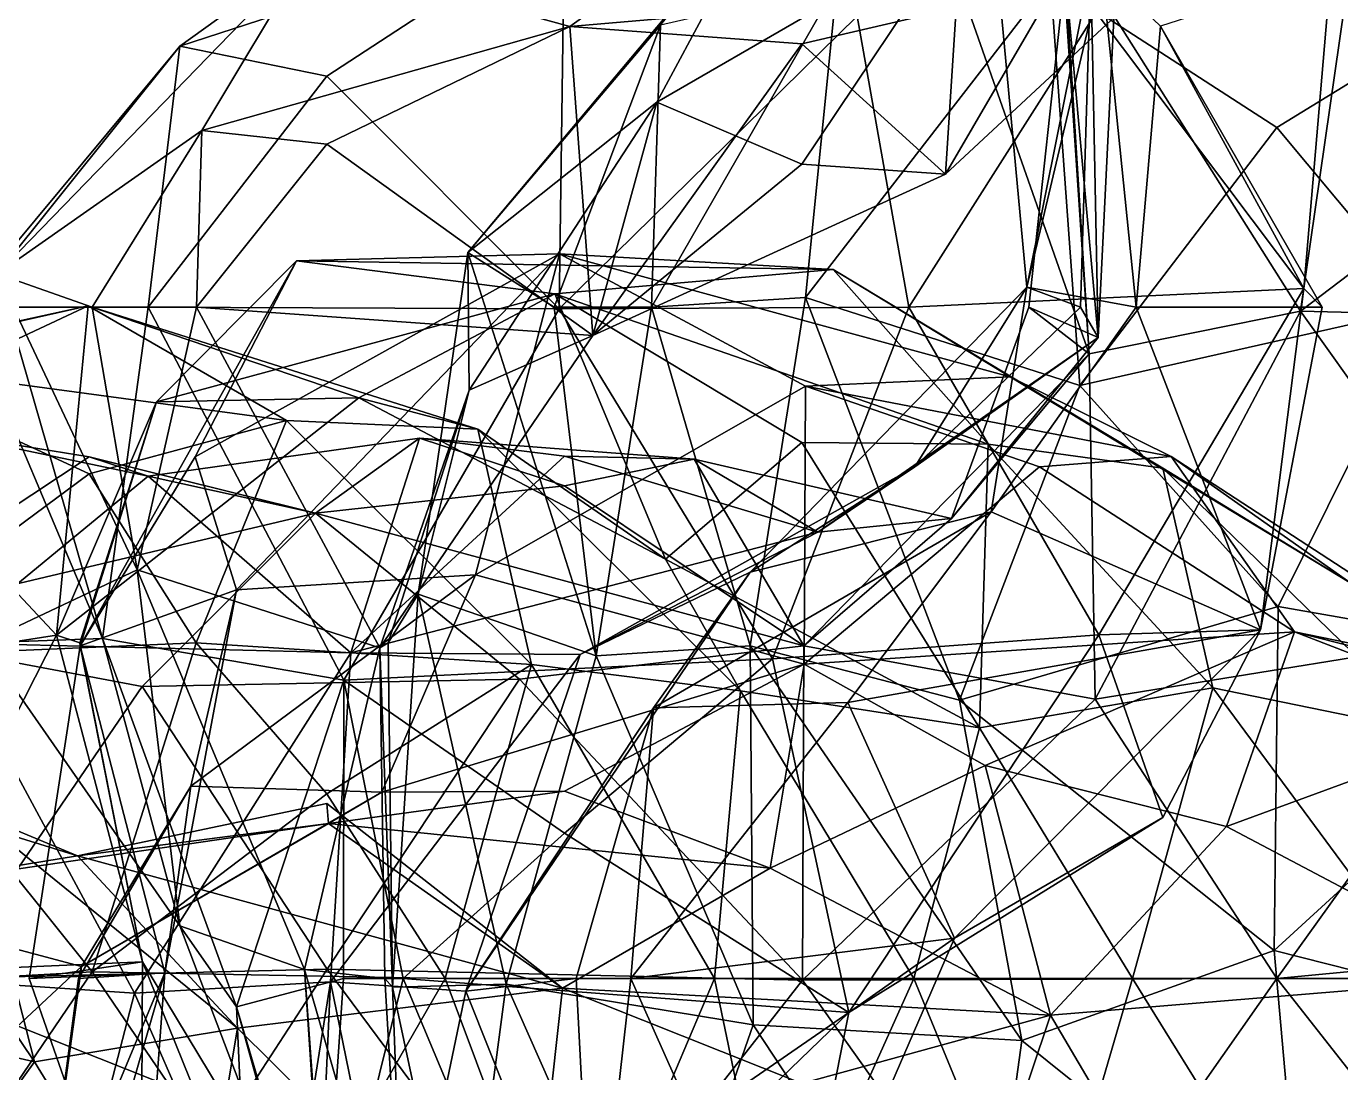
# Model space of a CAD drawing. Extents: x 290034 to 295698, y 4553723 to 4561693.
# Drawn here: x 293860.6 to 293930.4, y 4559080.1 to 4559135.6 of the extents above; entities that cross this region are included whole.
import ezdxf

# ---------------------------------------------------------------- set-up
doc = ezdxf.new("R2010")
doc.units = 0
doc.layers.add('Au_ppm_Pref_-_0_2', color=7, linetype='CONTINUOUS')

msp = doc.modelspace()

# ---------------------------------------------------------------- linework, layer by layer
at = {"layer": 'Au_ppm_Pref_-_0_2'}
for points in [[(293901.785, 4559144.473, 1769.84), (293875.557, 4559139.459, 1769.761), (293889.469, 4559135.627, 1764.582)], [(293901.785, 4559144.473, 1769.84), (293889.469, 4559135.627, 1764.582), (293915.256, 4559137.857, 1763.68)], [(293894.096, 4559131.608, 1752.101), (293884.057, 4559123.634, 1746.548), (293900.068, 4559142.74, 1746.282)], [(293894.286, 4559135.688, 1741.352), (293900.068, 4559142.74, 1746.282), (293884.057, 4559123.634, 1746.548)], [(293910.254, 4559140.964, 1752.791), (293894.096, 4559131.608, 1752.101), (293900.068, 4559142.74, 1746.282)], [(293915.743, 4559138.482, 1823.25), (293908.611, 4559142.234, 1829.312), (293917.027, 4559118.252, 1828.625)], [(293915.528, 4559140.661, 1834.009), (293917.027, 4559118.252, 1828.625), (293908.611, 4559142.234, 1829.312)], [(293868.79, 4559134.576, 1774.898), (293889.198, 4559141.236, 1776.666), (293876.585, 4559132.985, 1779.941)], [(293889.198, 4559141.236, 1776.666), (293868.79, 4559134.576, 1774.898), (293875.557, 4559139.459, 1769.761)], [(293888.908, 4559120.641, 1781.873), (293876.585, 4559132.985, 1779.941), (293889.198, 4559141.236, 1776.666)], [(293888.908, 4559120.641, 1781.873), (293889.198, 4559141.236, 1776.666), (293904.724, 4559136.178, 1780.893)], [(293894.096, 4559131.608, 1752.101), (293910.254, 4559140.964, 1752.791), (293901.783, 4559128.315, 1754.627)], [(293910.254, 4559140.964, 1752.791), (293909.397, 4559127.787, 1758.04), (293901.783, 4559128.315, 1754.627)], [(293910.254, 4559140.964, 1752.791), (293923.978, 4559141.352, 1758.494), (293909.397, 4559127.787, 1758.04)], [(293909.397, 4559127.787, 1758.04), (293923.978, 4559141.352, 1758.494), (293915.256, 4559137.857, 1763.68)], [(293915.528, 4559140.661, 1834.009), (293930.837, 4559138.554, 1836.593), (293928.233, 4559120.515, 1834.396)], [(293915.528, 4559140.661, 1834.009), (293928.233, 4559120.515, 1834.396), (293917.027, 4559118.252, 1828.625)], [(293868.79, 4559134.576, 1774.898), (293859.106, 4559122.501, 1769.498), (293875.557, 4559139.459, 1769.761)], [(293875.557, 4559139.459, 1769.761), (293859.106, 4559122.501, 1769.498), (293869.957, 4559130.109, 1763.979)], [(293889.469, 4559135.627, 1764.582), (293875.557, 4559139.459, 1769.761), (293869.957, 4559130.109, 1763.979)], [(293917.105, 4559138.723, 1811.294), (293913.71, 4559121.798, 1805.57), (293912.155, 4559138.554, 1805.555)], [(293912.155, 4559138.554, 1805.555), (293913.71, 4559121.798, 1805.57), (293917.687, 4559138.63, 1799.78)], [(293917.105, 4559138.723, 1811.294), (293916.572, 4559120.736, 1811.494), (293913.71, 4559121.798, 1805.57)], [(293917.687, 4559138.63, 1799.78), (293913.71, 4559121.798, 1805.57), (293919.518, 4559120.736, 1798.503)], [(293917.105, 4559138.723, 1811.294), (293917.506, 4559119.122, 1817.201), (293916.572, 4559120.736, 1811.494)], [(293917.105, 4559138.723, 1811.294), (293918.457, 4559138.554, 1817.433), (293917.506, 4559119.122, 1817.201)], [(293917.687, 4559138.63, 1799.78), (293919.518, 4559120.736, 1798.503), (293920.811, 4559135.649, 1792.945)], [(293903.639, 4559137.861, 1734.633), (293901.975, 4559121.245, 1728.374), (293914.968, 4559138.056, 1728.565)], [(293916.523, 4559116.578, 1724.799), (293914.968, 4559138.056, 1728.565), (293901.975, 4559121.245, 1728.374)], [(293915.743, 4559138.482, 1823.25), (293917.027, 4559118.252, 1828.625), (293913.827, 4559120.736, 1823.373)], [(293915.743, 4559138.482, 1823.25), (293913.827, 4559120.736, 1823.373), (293917.506, 4559119.122, 1817.201)], [(293914.968, 4559138.056, 1728.565), (293916.523, 4559116.578, 1724.799), (293926.982, 4559130.269, 1725.166)], [(293938.131, 4559137.131, 1728.941), (293914.968, 4559138.056, 1728.565), (293926.982, 4559130.269, 1725.166)], [(293915.743, 4559138.482, 1823.25), (293917.506, 4559119.122, 1817.201), (293918.457, 4559138.554, 1817.433)], [(293928.418, 4559121.719, 1787.938), (293917.395, 4559136.371, 1785.589), (293929.838, 4559138.554, 1787.737)], [(293928.418, 4559121.719, 1787.938), (293929.838, 4559138.554, 1787.737), (293920.811, 4559135.649, 1792.945)], [(293928.233, 4559120.515, 1834.396), (293930.837, 4559138.554, 1836.593), (293939.581, 4559129.141, 1838.389)], [(293915.256, 4559137.857, 1763.68), (293889.469, 4559135.627, 1764.582), (293901.783, 4559134.702, 1759.324)], [(293894.286, 4559135.688, 1741.352), (293893.799, 4559120.736, 1735.111), (293903.639, 4559137.861, 1734.633)], [(293903.639, 4559137.861, 1734.633), (293893.799, 4559120.736, 1735.111), (293901.975, 4559121.245, 1728.374)], [(293915.256, 4559137.857, 1763.68), (293901.783, 4559134.702, 1759.324), (293909.397, 4559127.787, 1758.04)], [(293934.933, 4559120.736, 1724.595), (293938.131, 4559137.131, 1728.941), (293926.982, 4559130.269, 1725.166)], [(293904.724, 4559136.178, 1780.893), (293907.457, 4559120.736, 1785.062), (293888.908, 4559120.641, 1781.873)], [(293904.724, 4559136.178, 1780.893), (293917.395, 4559136.371, 1785.589), (293907.457, 4559120.736, 1785.062)], [(293928.418, 4559121.719, 1787.938), (293907.457, 4559120.736, 1785.062), (293917.395, 4559136.371, 1785.589)], [(293889.469, 4559135.627, 1764.582), (293869.957, 4559130.109, 1763.979), (293876.585, 4559129.38, 1761.098)], [(293889.469, 4559135.627, 1764.582), (293876.585, 4559129.38, 1761.098), (293890.687, 4559119.229, 1757.767)], [(293894.286, 4559135.688, 1741.352), (293884.057, 4559123.634, 1746.548), (293888.641, 4559120.736, 1740.222)], [(293888.641, 4559120.736, 1740.222), (293893.799, 4559120.736, 1735.111), (293894.286, 4559135.688, 1741.352)], [(293901.783, 4559134.702, 1759.324), (293889.469, 4559135.627, 1764.582), (293890.687, 4559119.229, 1757.767)], [(293919.518, 4559120.736, 1798.503), (293929.381, 4559120.736, 1793.676), (293920.811, 4559135.649, 1792.945)], [(293928.418, 4559121.719, 1787.938), (293920.811, 4559135.649, 1792.945), (293929.381, 4559120.736, 1793.676)], [(293867.116, 4559120.736, 1780.322), (293857.263, 4559120.736, 1775.858), (293868.79, 4559134.576, 1774.898)], [(293868.79, 4559134.576, 1774.898), (293857.263, 4559120.736, 1775.858), (293859.106, 4559122.501, 1769.498)], [(293876.585, 4559132.985, 1779.941), (293867.116, 4559120.736, 1780.322), (293868.79, 4559134.576, 1774.898)], [(293909.397, 4559127.787, 1758.04), (293901.783, 4559134.702, 1759.324), (293890.687, 4559119.229, 1757.767)], [(293876.585, 4559132.985, 1779.941), (293888.908, 4559120.641, 1781.873), (293867.116, 4559120.736, 1780.322)], [(293894.096, 4559131.608, 1752.101), (293884.14, 4559116.321, 1752.101), (293884.057, 4559123.634, 1746.548)], [(293894.096, 4559131.608, 1752.101), (293890.687, 4559119.229, 1757.767), (293884.14, 4559116.321, 1752.101)], [(293894.096, 4559131.608, 1752.101), (293901.783, 4559128.315, 1754.627), (293890.687, 4559119.229, 1757.767)], [(293934.933, 4559120.736, 1724.595), (293926.982, 4559130.269, 1725.166), (293916.523, 4559116.578, 1724.799)], [(293864.133, 4559120.736, 1763.979), (293869.957, 4559130.109, 1763.979), (293859.106, 4559122.501, 1769.498)], [(293869.957, 4559130.109, 1763.979), (293864.133, 4559120.736, 1763.979), (293869.67, 4559120.736, 1760.72)], [(293869.957, 4559130.109, 1763.979), (293869.67, 4559120.736, 1760.72), (293876.585, 4559129.38, 1761.098)], [(293890.687, 4559119.229, 1757.767), (293876.585, 4559129.38, 1761.098), (293869.67, 4559120.736, 1760.72)], [(293939.581, 4559129.141, 1838.389), (293951.893, 4559119.939, 1835.927), (293928.233, 4559120.515, 1834.396)], [(293890.687, 4559119.229, 1757.767), (293901.783, 4559128.315, 1754.627), (293909.397, 4559127.787, 1758.04)], [(293888.932, 4559123.568, 1876.44), (293874.983, 4559123.182, 1883.08), (293869.607, 4559112.787, 1876.827)], [(293869.607, 4559112.787, 1876.827), (293871.787, 4559105.74, 1875.131), (293888.932, 4559123.568, 1876.44)], [(293871.787, 4559105.74, 1875.131), (293884.471, 4559106.53, 1869.818), (293888.932, 4559123.568, 1876.44)], [(293874.983, 4559123.182, 1883.08), (293888.932, 4559123.568, 1876.44), (293903.446, 4559122.73, 1882.649)], [(293884.057, 4559123.634, 1746.548), (293884.14, 4559116.321, 1752.101), (293881.424, 4559105.501, 1746.872)], [(293881.424, 4559105.501, 1746.872), (293890.874, 4559102.227, 1740.306), (293884.057, 4559123.634, 1746.548)], [(293890.874, 4559102.227, 1740.306), (293888.641, 4559120.736, 1740.222), (293884.057, 4559123.634, 1746.548)], [(293884.471, 4559106.53, 1869.818), (293901.978, 4559116.543, 1871.194), (293888.932, 4559123.568, 1876.44)], [(293912.84, 4559117.04, 1876.849), (293903.446, 4559122.73, 1882.649), (293888.932, 4559123.568, 1876.44)], [(293912.84, 4559117.04, 1876.849), (293888.932, 4559123.568, 1876.44), (293901.978, 4559116.543, 1871.194)], [(293867.546, 4559115.701, 1888.705), (293863.501, 4559102.76, 1883.074), (293874.983, 4559123.182, 1883.08)], [(293863.501, 4559102.76, 1883.074), (293869.607, 4559112.787, 1876.827), (293874.983, 4559123.182, 1883.08)], [(293867.546, 4559115.701, 1888.705), (293874.983, 4559123.182, 1883.08), (293888.677, 4559121.441, 1888.957)], [(293874.983, 4559123.182, 1883.08), (293903.446, 4559122.73, 1882.649), (293888.677, 4559121.441, 1888.957)], [(293888.677, 4559121.441, 1888.957), (293903.446, 4559122.73, 1882.649), (293911.658, 4559113.463, 1887.565)], [(293912.84, 4559117.04, 1876.849), (293920.937, 4559112.188, 1882.766), (293903.446, 4559122.73, 1882.649)], [(293920.937, 4559112.188, 1882.766), (293911.658, 4559113.463, 1887.565), (293903.446, 4559122.73, 1882.649)], [(293859.106, 4559122.501, 1769.498), (293857.263, 4559120.736, 1775.858), (293864.69, 4559103.156, 1775.605)], [(293864.69, 4559103.156, 1775.605), (293858.324, 4559102.918, 1769.919), (293859.106, 4559122.501, 1769.498)], [(293866.524, 4559106.801, 1764.873), (293859.106, 4559122.501, 1769.498), (293858.324, 4559102.918, 1769.919)], [(293866.524, 4559106.801, 1764.873), (293864.133, 4559120.736, 1763.979), (293859.106, 4559122.501, 1769.498)], [(293878.283, 4559115.926, 1894.69), (293867.546, 4559115.701, 1888.705), (293888.677, 4559121.441, 1888.957)], [(293894.547, 4559107.351, 1895.462), (293878.283, 4559115.926, 1894.69), (293888.677, 4559121.441, 1888.957)], [(293894.547, 4559107.351, 1895.462), (293888.677, 4559121.441, 1888.957), (293901.783, 4559113.555, 1892.251)], [(293901.783, 4559113.555, 1892.251), (293888.677, 4559121.441, 1888.957), (293911.658, 4559113.463, 1887.565)], [(293893.799, 4559120.736, 1735.111), (293899.037, 4559102.765, 1733.685), (293901.975, 4559121.245, 1728.374)], [(293910.139, 4559099.87, 1727.33), (293901.975, 4559121.245, 1728.374), (293899.037, 4559102.765, 1733.685)], [(293899.042, 4559106.663, 1805.519), (293913.71, 4559121.798, 1805.57), (293907.779, 4559112.256, 1811.494)], [(293899.042, 4559106.663, 1805.519), (293911.828, 4559109.873, 1798.502), (293913.71, 4559121.798, 1805.57)], [(293916.523, 4559116.578, 1724.799), (293901.975, 4559121.245, 1728.374), (293910.139, 4559099.87, 1727.33)], [(293917.544, 4559103.342, 1787.024), (293907.457, 4559120.736, 1785.062), (293928.418, 4559121.719, 1787.938)], [(293907.779, 4559112.256, 1811.494), (293913.71, 4559121.798, 1805.57), (293916.572, 4559120.736, 1811.494)], [(293913.71, 4559121.798, 1805.57), (293911.828, 4559109.873, 1798.502), (293919.518, 4559120.736, 1798.503)], [(293928.418, 4559121.719, 1787.938), (293926.104, 4559103.606, 1793.467), (293917.544, 4559103.342, 1787.024)], [(293928.418, 4559121.719, 1787.938), (293929.381, 4559120.736, 1793.676), (293926.104, 4559103.606, 1793.467)], [(293850.974, 4559117.89, 1906.292), (293840.089, 4559115.588, 1901.686), (293863.924, 4559120.801, 1900.598)], [(293840.089, 4559115.588, 1901.686), (293851.386, 4559114.932, 1896.579), (293863.924, 4559120.801, 1900.598)], [(293874.449, 4559114.721, 1905.525), (293850.974, 4559117.89, 1906.292), (293863.924, 4559120.801, 1900.598)], [(293862.248, 4559103.327, 1893.89), (293863.924, 4559120.801, 1900.598), (293851.386, 4559114.932, 1896.579)], [(293867.116, 4559120.736, 1780.322), (293864.69, 4559103.156, 1775.605), (293857.263, 4559120.736, 1775.858)], [(293862.248, 4559103.327, 1893.89), (293878.283, 4559115.926, 1894.69), (293863.924, 4559120.801, 1900.598)], [(293874.449, 4559114.721, 1905.525), (293863.924, 4559120.801, 1900.598), (293884.602, 4559114.256, 1900.584)], [(293878.283, 4559115.926, 1894.69), (293884.602, 4559114.256, 1900.584), (293863.924, 4559120.801, 1900.598)], [(293864.133, 4559120.736, 1763.979), (293866.524, 4559106.801, 1764.873), (293869.67, 4559120.736, 1760.72)], [(293867.116, 4559120.736, 1780.322), (293877.485, 4559100.943, 1781.153), (293864.69, 4559103.156, 1775.605)], [(293879.405, 4559102.648, 1757.873), (293869.67, 4559120.736, 1760.72), (293866.524, 4559106.801, 1764.873)], [(293867.116, 4559120.736, 1780.322), (293888.908, 4559120.641, 1781.873), (293877.485, 4559100.943, 1781.153)], [(293890.687, 4559119.229, 1757.767), (293869.67, 4559120.736, 1760.72), (293879.405, 4559102.648, 1757.873)], [(293900.222, 4559102.063, 1782.774), (293877.485, 4559100.943, 1781.153), (293888.908, 4559120.641, 1781.873)], [(293890.874, 4559102.227, 1740.306), (293893.799, 4559120.736, 1735.111), (293888.641, 4559120.736, 1740.222)], [(293907.457, 4559120.736, 1785.062), (293900.222, 4559102.063, 1782.774), (293888.908, 4559120.641, 1781.873)], [(293890.874, 4559102.227, 1740.306), (293899.037, 4559102.765, 1733.685), (293893.799, 4559120.736, 1735.111)], [(293907.457, 4559120.736, 1785.062), (293917.544, 4559103.342, 1787.024), (293900.222, 4559102.063, 1782.774)], [(293917.506, 4559119.122, 1817.201), (293907.779, 4559112.256, 1811.494), (293916.572, 4559120.736, 1811.494)], [(293917.027, 4559118.252, 1828.625), (293909.718, 4559109.515, 1823.373), (293913.827, 4559120.736, 1823.373)], [(293917.506, 4559119.122, 1817.201), (293913.827, 4559120.736, 1823.373), (293909.718, 4559109.515, 1823.373)], [(293911.828, 4559109.873, 1798.502), (293926.104, 4559103.606, 1793.467), (293919.518, 4559120.736, 1798.503)], [(293934.933, 4559120.736, 1724.595), (293916.523, 4559116.578, 1724.799), (293927.048, 4559104.851, 1724.865)], [(293928.233, 4559120.515, 1834.396), (293917.35, 4559099.933, 1832.857), (293917.027, 4559118.252, 1828.625)], [(293928.233, 4559120.515, 1834.396), (293940.27, 4559103.649, 1834.787), (293917.35, 4559099.933, 1832.857)], [(293919.518, 4559120.736, 1798.503), (293926.104, 4559103.606, 1793.467), (293929.381, 4559120.736, 1793.676)], [(293927.048, 4559104.851, 1724.865), (293943.594, 4559101.944, 1726.966), (293934.933, 4559120.736, 1724.595)], [(293928.233, 4559120.515, 1834.396), (293951.893, 4559119.939, 1835.927), (293940.27, 4559103.649, 1834.787)], [(293890.687, 4559119.229, 1757.767), (293879.405, 4559102.648, 1757.873), (293884.14, 4559116.321, 1752.101)], [(293917.506, 4559119.122, 1817.201), (293909.718, 4559109.515, 1823.373), (293902.637, 4559108.788, 1817.211)], [(293917.506, 4559119.122, 1817.201), (293902.637, 4559108.788, 1817.211), (293907.779, 4559112.256, 1811.494)], [(293850.974, 4559117.89, 1906.292), (293863.986, 4559111.895, 1909.516), (293850.787, 4559102.101, 1910.957)], [(293850.974, 4559117.89, 1906.292), (293874.449, 4559114.721, 1905.525), (293863.986, 4559111.895, 1909.516)], [(293917.027, 4559118.252, 1828.625), (293917.35, 4559099.933, 1832.857), (293901.881, 4559102.764, 1829.253)], [(293917.027, 4559118.252, 1828.625), (293901.881, 4559102.764, 1829.253), (293909.718, 4559109.515, 1823.373)], [(293912.84, 4559117.04, 1876.849), (293901.978, 4559116.543, 1871.194), (293921.374, 4559112.806, 1870.887)], [(293912.84, 4559117.04, 1876.849), (293930.905, 4559106.087, 1877.358), (293920.937, 4559112.188, 1882.766)], [(293912.84, 4559117.04, 1876.849), (293921.374, 4559112.806, 1870.887), (293930.905, 4559106.087, 1877.358)], [(293879.833, 4559102.918, 1752.101), (293884.14, 4559116.321, 1752.101), (293879.405, 4559102.648, 1757.873)], [(293884.14, 4559116.321, 1752.101), (293879.833, 4559102.918, 1752.101), (293881.424, 4559105.501, 1746.872)], [(293901.978, 4559116.543, 1871.194), (293884.471, 4559106.53, 1869.818), (293901.906, 4559101.792, 1865.077)], [(293901.906, 4559101.792, 1865.077), (293914.383, 4559112.25, 1867.777), (293901.978, 4559116.543, 1871.194)], [(293921.374, 4559112.806, 1870.887), (293901.978, 4559116.543, 1871.194), (293914.383, 4559112.25, 1867.777)], [(293927.048, 4559104.851, 1724.865), (293916.523, 4559116.578, 1724.799), (293910.139, 4559099.87, 1727.33)], [(293878.283, 4559115.926, 1894.69), (293862.248, 4559103.327, 1893.89), (293867.546, 4559115.701, 1888.705)], [(293867.546, 4559115.701, 1888.705), (293862.248, 4559103.327, 1893.89), (293863.483, 4559102.918, 1888.705)], [(293867.546, 4559115.701, 1888.705), (293863.483, 4559102.918, 1888.705), (293863.501, 4559102.76, 1883.074)], [(293894.547, 4559107.351, 1895.462), (293884.602, 4559114.256, 1900.584), (293878.283, 4559115.926, 1894.69)], [(293840.886, 4559099.996, 1896.608), (293862.248, 4559103.327, 1893.89), (293851.386, 4559114.932, 1896.579)], [(293874.449, 4559114.721, 1905.525), (293869.663, 4559102.918, 1909.2), (293863.986, 4559111.895, 1909.516)], [(293874.449, 4559114.721, 1905.525), (293887.44, 4559101.774, 1906.079), (293869.663, 4559102.918, 1909.2)], [(293887.44, 4559101.774, 1906.079), (293874.449, 4559114.721, 1905.525), (293884.602, 4559114.256, 1900.584)], [(293887.44, 4559101.774, 1906.079), (293884.602, 4559114.256, 1900.584), (293898.522, 4559100.377, 1899.462)], [(293898.522, 4559100.377, 1899.462), (293884.602, 4559114.256, 1900.584), (293894.547, 4559107.351, 1895.462)], [(293863.986, 4559112.785, 1826.662), (293850.272, 4559103.72, 1829.393), (293856.105, 4559114.064, 1823.373)], [(293867.109, 4559111.755, 1821.9), (293863.986, 4559112.785, 1826.662), (293856.105, 4559114.064, 1823.373)], [(293856.105, 4559114.064, 1823.373), (293856.354, 4559102.918, 1819.775), (293867.109, 4559111.755, 1821.9)], [(293881.509, 4559113.773, 1823.373), (293875.99, 4559109.799, 1829.19), (293867.109, 4559111.755, 1821.9)], [(293877.854, 4559102.396, 1817.7), (293881.509, 4559113.773, 1823.373), (293867.109, 4559111.755, 1821.9)], [(293881.509, 4559113.773, 1823.373), (293889.184, 4559111.245, 1826.148), (293875.99, 4559109.799, 1829.19)], [(293881.509, 4559113.773, 1823.373), (293877.854, 4559102.396, 1817.7), (293889.184, 4559112.829, 1820.069)], [(293881.509, 4559113.773, 1823.373), (293896.078, 4559112.668, 1823.373), (293889.184, 4559111.245, 1826.148)], [(293896.078, 4559112.668, 1823.373), (293881.509, 4559113.773, 1823.373), (293889.184, 4559112.829, 1820.069)], [(293901.783, 4559113.555, 1892.251), (293911.205, 4559098.415, 1893.555), (293894.547, 4559107.351, 1895.462)], [(293901.783, 4559113.555, 1892.251), (293911.658, 4559113.463, 1887.565), (293911.205, 4559098.415, 1893.555)], [(293875.99, 4559109.799, 1829.19), (293850.272, 4559103.72, 1829.393), (293863.986, 4559112.785, 1826.662)], [(293869.607, 4559112.787, 1876.827), (293863.501, 4559102.76, 1883.074), (293871.787, 4559105.74, 1875.131)], [(293867.109, 4559111.755, 1821.9), (293875.99, 4559109.799, 1829.19), (293863.986, 4559112.785, 1826.662)], [(293902.637, 4559108.788, 1817.211), (293889.184, 4559112.829, 1820.069), (293877.854, 4559102.396, 1817.7)], [(293896.078, 4559112.668, 1823.373), (293889.184, 4559112.829, 1820.069), (293902.637, 4559108.788, 1817.211)], [(293923.589, 4559100.528, 1887.968), (293911.205, 4559098.415, 1893.555), (293911.658, 4559113.463, 1887.565)], [(293920.937, 4559112.188, 1882.766), (293923.589, 4559100.528, 1887.968), (293911.658, 4559113.463, 1887.565)], [(293921.374, 4559112.806, 1870.887), (293914.383, 4559112.25, 1867.777), (293927.909, 4559103.507, 1864.934)], [(293930.905, 4559106.087, 1877.358), (293921.374, 4559112.806, 1870.887), (293939.217, 4559101.188, 1871.13)], [(293939.217, 4559101.188, 1871.13), (293921.374, 4559112.806, 1870.887), (293927.909, 4559103.507, 1864.934)], [(293896.078, 4559112.668, 1823.373), (293901.881, 4559102.764, 1829.253), (293889.184, 4559111.245, 1826.148)], [(293890.026, 4559102.299, 1811.351), (293899.042, 4559106.663, 1805.519), (293907.779, 4559112.256, 1811.494)], [(293907.779, 4559112.256, 1811.494), (293902.637, 4559108.788, 1817.211), (293890.026, 4559102.299, 1811.351)], [(293901.881, 4559102.764, 1829.253), (293896.078, 4559112.668, 1823.373), (293909.718, 4559109.515, 1823.373)], [(293896.078, 4559112.668, 1823.373), (293902.637, 4559108.788, 1817.211), (293909.718, 4559109.515, 1823.373)], [(293901.906, 4559101.792, 1865.077), (293927.909, 4559103.507, 1864.934), (293914.383, 4559112.25, 1867.777)], [(293920.937, 4559112.188, 1882.766), (293930.905, 4559106.087, 1877.358), (293935.417, 4559098.114, 1881.845)], [(293920.937, 4559112.188, 1882.766), (293935.417, 4559098.114, 1881.845), (293923.589, 4559100.528, 1887.968)], [(293869.663, 4559102.918, 1909.2), (293850.787, 4559102.101, 1910.957), (293863.986, 4559111.895, 1909.516)], [(293867.109, 4559111.755, 1821.9), (293856.354, 4559102.918, 1819.775), (293877.854, 4559102.396, 1817.7)], [(293875.99, 4559109.799, 1829.19), (293889.184, 4559111.245, 1826.148), (293901.881, 4559102.764, 1829.253)], [(293875.99, 4559109.799, 1829.19), (293866.793, 4559100.61, 1833.159), (293850.272, 4559103.72, 1829.393)], [(293886.8, 4559100.983, 1833.482), (293866.793, 4559100.61, 1833.159), (293875.99, 4559109.799, 1829.19)], [(293886.8, 4559100.983, 1833.482), (293875.99, 4559109.799, 1829.19), (293901.881, 4559102.764, 1829.253)], [(293904.221, 4559099.756, 1795.879), (293911.828, 4559109.873, 1798.502), (293893.906, 4559099.473, 1800.95)], [(293911.828, 4559109.873, 1798.502), (293899.042, 4559106.663, 1805.519), (293893.906, 4559099.473, 1800.95)], [(293904.221, 4559099.756, 1795.879), (293926.104, 4559103.606, 1793.467), (293911.828, 4559109.873, 1798.502)], [(293902.637, 4559108.788, 1817.211), (293877.854, 4559102.396, 1817.7), (293890.026, 4559102.299, 1811.351)], [(293894.547, 4559107.351, 1895.462), (293911.205, 4559098.415, 1893.555), (293898.522, 4559100.377, 1899.462)], [(293866.524, 4559106.801, 1764.873), (293858.324, 4559102.918, 1769.919), (293868.79, 4559087.905, 1769.919)], [(293868.79, 4559087.905, 1769.919), (293875.406, 4559085.584, 1763.308), (293866.524, 4559106.801, 1764.873)], [(293866.524, 4559106.801, 1764.873), (293875.406, 4559085.584, 1763.308), (293879.405, 4559102.648, 1757.873)], [(293869.364, 4559095.313, 1870.887), (293884.471, 4559106.53, 1869.818), (293871.787, 4559105.74, 1875.131)], [(293869.364, 4559095.313, 1870.887), (293879.499, 4559095.003, 1866.213), (293884.471, 4559106.53, 1869.818)], [(293901.906, 4559101.792, 1865.077), (293884.471, 4559106.53, 1869.818), (293879.499, 4559095.003, 1866.213)], [(293883.957, 4559084.433, 1805.028), (293899.042, 4559106.663, 1805.519), (293890.026, 4559102.299, 1811.351)], [(293893.906, 4559099.473, 1800.95), (293899.042, 4559106.663, 1805.519), (293883.957, 4559084.433, 1805.028)], [(293871.787, 4559105.74, 1875.131), (293863.501, 4559102.76, 1883.074), (293867.998, 4559085.414, 1876.867)], [(293867.998, 4559085.414, 1876.867), (293869.364, 4559095.313, 1870.887), (293871.787, 4559105.74, 1875.131)], [(293880.071, 4559084.645, 1752.37), (293881.424, 4559105.501, 1746.872), (293879.833, 4559102.918, 1752.101)], [(293880.071, 4559084.645, 1752.37), (293886.105, 4559084.806, 1746.213), (293881.424, 4559105.501, 1746.872)], [(293881.424, 4559105.501, 1746.872), (293886.105, 4559084.806, 1746.213), (293890.874, 4559102.227, 1740.306)], [(293926.835, 4559086.587, 1728.897), (293927.048, 4559104.851, 1724.865), (293910.139, 4559099.87, 1727.33)], [(293926.835, 4559086.587, 1728.897), (293943.594, 4559101.944, 1726.966), (293927.048, 4559104.851, 1724.865)], [(293856.204, 4559085.1, 1832.98), (293850.272, 4559103.72, 1829.393), (293866.793, 4559100.61, 1833.159)], [(293853.115, 4559085.396, 1895.348), (293862.248, 4559103.327, 1893.89), (293840.886, 4559099.996, 1896.608)], [(293853.115, 4559085.396, 1895.348), (293866.8, 4559085.986, 1889.202), (293862.248, 4559103.327, 1893.89)], [(293864.69, 4559103.156, 1775.605), (293868.79, 4559087.905, 1769.919), (293858.324, 4559102.918, 1769.919)], [(293866.8, 4559085.986, 1889.202), (293863.483, 4559102.918, 1888.705), (293862.248, 4559103.327, 1893.89)], [(293864.69, 4559103.156, 1775.605), (293877.485, 4559100.943, 1781.153), (293871.801, 4559083.605, 1776.039)], [(293864.69, 4559103.156, 1775.605), (293871.801, 4559083.605, 1776.039), (293868.79, 4559087.905, 1769.919)], [(293917.544, 4559103.342, 1787.024), (293904.279, 4559083.297, 1787.159), (293900.222, 4559102.063, 1782.774)], [(293901.906, 4559101.792, 1865.077), (293911.507, 4559096.407, 1859.823), (293927.909, 4559103.507, 1864.934)], [(293926.104, 4559103.606, 1793.467), (293904.221, 4559099.756, 1795.879), (293909.876, 4559087.248, 1793.214)], [(293917.544, 4559103.342, 1787.024), (293920.938, 4559093.647, 1787.737), (293904.279, 4559083.297, 1787.159)], [(293909.876, 4559087.248, 1793.214), (293920.938, 4559093.647, 1787.737), (293926.104, 4559103.606, 1793.467)], [(293911.507, 4559096.407, 1859.823), (293924.317, 4559093.172, 1857.574), (293927.909, 4559103.507, 1864.934)], [(293926.987, 4559085.108, 1835.233), (293917.35, 4559099.933, 1832.857), (293940.27, 4559103.649, 1834.787)], [(293926.104, 4559103.606, 1793.467), (293920.938, 4559093.647, 1787.737), (293917.544, 4559103.342, 1787.024)], [(293924.317, 4559093.172, 1857.574), (293939.865, 4559098.884, 1859.329), (293927.909, 4559103.507, 1864.934)], [(293926.987, 4559085.108, 1835.233), (293940.27, 4559103.649, 1834.787), (293950.441, 4559087.331, 1833.688)], [(293939.217, 4559101.188, 1871.13), (293927.909, 4559103.507, 1864.934), (293953.139, 4559097.098, 1865.021)], [(293953.139, 4559097.098, 1865.021), (293927.909, 4559103.507, 1864.934), (293939.865, 4559098.884, 1859.329)], [(293866.375, 4559084.333, 1818.914), (293856.354, 4559102.918, 1819.775), (293849.745, 4559085.447, 1822.972)], [(293864.138, 4559085.466, 1910.966), (293850.787, 4559102.101, 1910.957), (293869.663, 4559102.918, 1909.2)], [(293866.375, 4559084.333, 1818.914), (293877.854, 4559102.396, 1817.7), (293856.354, 4559102.918, 1819.775)], [(293866.8, 4559085.986, 1889.202), (293860.793, 4559085.1, 1882.766), (293863.501, 4559102.76, 1883.074)], [(293860.793, 4559085.1, 1882.766), (293867.998, 4559085.414, 1876.867), (293863.501, 4559102.76, 1883.074)], [(293866.8, 4559085.986, 1889.202), (293863.501, 4559102.76, 1883.074), (293863.483, 4559102.918, 1888.705)], [(293869.663, 4559102.918, 1909.2), (293876.585, 4559094.897, 1909.789), (293864.138, 4559085.466, 1910.966)], [(293866.375, 4559084.333, 1818.914), (293876.784, 4559084.93, 1811.501), (293877.854, 4559102.396, 1817.7)], [(293887.44, 4559101.774, 1906.079), (293876.585, 4559094.897, 1909.789), (293869.663, 4559102.918, 1909.2)], [(293879.405, 4559102.648, 1757.873), (293875.406, 4559085.584, 1763.308), (293879.655, 4559085.1, 1758.04)], [(293890.026, 4559102.299, 1811.351), (293877.854, 4559102.396, 1817.7), (293876.784, 4559084.93, 1811.501)], [(293880.071, 4559084.645, 1752.37), (293879.833, 4559102.918, 1752.101), (293879.405, 4559102.648, 1757.873)], [(293880.071, 4559084.645, 1752.37), (293879.405, 4559102.648, 1757.873), (293879.655, 4559085.1, 1758.04)], [(293886.8, 4559100.983, 1833.482), (293901.881, 4559102.764, 1829.253), (293901.815, 4559085.014, 1835.16)], [(293890.874, 4559102.227, 1740.306), (293899.199, 4559082.639, 1739.415), (293899.037, 4559102.765, 1733.685)], [(293899.199, 4559082.639, 1739.415), (293913.46, 4559081.813, 1733.687), (293899.037, 4559102.765, 1733.685)], [(293910.139, 4559099.87, 1727.33), (293899.037, 4559102.765, 1733.685), (293913.46, 4559081.813, 1733.687)], [(293901.881, 4559102.764, 1829.253), (293917.35, 4559099.933, 1832.857), (293901.815, 4559085.014, 1835.16)], [(293864.138, 4559085.466, 1910.966), (293838.918, 4559084.056, 1911.612), (293850.787, 4559102.101, 1910.957)], [(293882.859, 4559085.1, 1909.481), (293876.585, 4559094.897, 1909.789), (293887.44, 4559101.774, 1906.079)], [(293890.026, 4559102.299, 1811.351), (293876.784, 4559084.93, 1811.501), (293883.957, 4559084.433, 1805.028)], [(293877.485, 4559100.943, 1781.153), (293900.222, 4559102.063, 1782.774), (293889.184, 4559092.825, 1784.372)], [(293879.499, 4559095.003, 1866.213), (293889.184, 4559095.045, 1861.633), (293901.906, 4559101.792, 1865.077)], [(293882.859, 4559085.1, 1909.481), (293887.44, 4559101.774, 1906.079), (293897.153, 4559085.1, 1905.642)], [(293890.874, 4559102.227, 1740.306), (293886.105, 4559084.806, 1746.213), (293899.199, 4559082.639, 1739.415)], [(293898.522, 4559100.377, 1899.462), (293897.153, 4559085.1, 1905.642), (293887.44, 4559101.774, 1906.079)], [(293904.279, 4559083.297, 1787.159), (293889.184, 4559092.825, 1784.372), (293900.222, 4559102.063, 1782.774)], [(293901.906, 4559101.792, 1865.077), (293889.184, 4559095.045, 1861.633), (293900.104, 4559090.966, 1857.845)], [(293900.104, 4559090.966, 1857.845), (293911.507, 4559096.407, 1859.823), (293901.906, 4559101.792, 1865.077)], [(293945.13, 4559081.956, 1733.112), (293943.594, 4559101.944, 1726.966), (293926.835, 4559086.587, 1728.897)], [(293886.8, 4559100.983, 1833.482), (293876.612, 4559085.608, 1833.437), (293866.793, 4559100.61, 1833.159)], [(293877.477, 4559085.1, 1781.797), (293871.801, 4559083.605, 1776.039), (293877.485, 4559100.943, 1781.153)], [(293886.8, 4559100.983, 1833.482), (293901.815, 4559085.014, 1835.16), (293876.612, 4559085.608, 1833.437)], [(293880.63, 4559085.1, 1785.83), (293877.477, 4559085.1, 1781.797), (293877.485, 4559100.943, 1781.153)], [(293880.63, 4559085.1, 1785.83), (293877.485, 4559100.943, 1781.153), (293889.184, 4559092.825, 1784.372)], [(293876.612, 4559085.608, 1833.437), (293856.204, 4559085.1, 1832.98), (293866.793, 4559100.61, 1833.159)], [(293898.522, 4559100.377, 1899.462), (293907.722, 4559085.1, 1899.212), (293897.153, 4559085.1, 1905.642)], [(293911.205, 4559098.415, 1893.555), (293907.722, 4559085.1, 1899.212), (293898.522, 4559100.377, 1899.462)], [(293923.589, 4559100.528, 1887.968), (293919.323, 4559085.1, 1893.846), (293911.205, 4559098.415, 1893.555)], [(293923.589, 4559100.528, 1887.968), (293934.962, 4559085.1, 1888.023), (293919.323, 4559085.1, 1893.846)], [(293935.417, 4559098.114, 1881.845), (293934.962, 4559085.1, 1888.023), (293923.589, 4559100.528, 1887.968)], [(293904.221, 4559099.756, 1795.879), (293893.906, 4559099.473, 1800.95), (293892.708, 4559085.1, 1795.337)], [(293904.221, 4559099.756, 1795.879), (293892.708, 4559085.1, 1795.337), (293909.876, 4559087.248, 1793.214)], [(293917.35, 4559099.933, 1832.857), (293926.987, 4559085.108, 1835.233), (293901.815, 4559085.014, 1835.16)], [(293926.835, 4559086.587, 1728.897), (293910.139, 4559099.87, 1727.33), (293913.46, 4559081.813, 1733.687)], [(293893.906, 4559099.473, 1800.95), (293883.957, 4559084.433, 1805.028), (293889.815, 4559085.1, 1799.615)], [(293893.906, 4559099.473, 1800.95), (293889.815, 4559085.1, 1799.615), (293892.708, 4559085.1, 1795.337)], [(293924.317, 4559093.172, 1857.574), (293939.44, 4559085.18, 1852.874), (293939.865, 4559098.884, 1859.329)], [(293911.205, 4559098.415, 1893.555), (293919.323, 4559085.1, 1893.846), (293907.722, 4559085.1, 1899.212)], [(293911.507, 4559096.407, 1859.823), (293900.104, 4559090.966, 1857.845), (293914.968, 4559083.163, 1853.465)], [(293924.317, 4559093.172, 1857.574), (293911.507, 4559096.407, 1859.823), (293914.968, 4559083.163, 1853.465)], [(293849.822, 4559089.402, 1859.967), (293850.106, 4559095.728, 1852.942), (293863.362, 4559091.611, 1852.724)], [(293857.664, 4559093.978, 1847.13), (293863.362, 4559091.611, 1852.724), (293850.106, 4559095.728, 1852.942)], [(293851.386, 4559095.078, 1843.804), (293837.982, 4559086.061, 1841.734), (293861.072, 4559080.676, 1844.039)], [(293857.664, 4559093.978, 1847.13), (293851.386, 4559095.078, 1843.804), (293861.072, 4559080.676, 1844.039)], [(293863.407, 4559085.1, 1870.887), (293869.364, 4559095.313, 1870.887), (293867.998, 4559085.414, 1876.867)], [(293869.364, 4559095.313, 1870.887), (293863.407, 4559085.1, 1870.887), (293863.571, 4559085.74, 1864.995)], [(293879.499, 4559095.003, 1866.213), (293869.364, 4559095.313, 1870.887), (293863.571, 4559085.74, 1864.995)], [(293863.571, 4559085.74, 1864.995), (293876.678, 4559093.332, 1859.91), (293879.499, 4559095.003, 1866.213)], [(293882.859, 4559085.1, 1909.481), (293864.138, 4559085.466, 1910.966), (293876.585, 4559094.897, 1909.789)], [(293879.499, 4559095.003, 1866.213), (293876.678, 4559093.332, 1859.91), (293889.184, 4559095.045, 1861.633)], [(293889.184, 4559095.045, 1861.633), (293876.678, 4559093.332, 1859.91), (293900.104, 4559090.966, 1857.845)], [(293871.841, 4559082.474, 1848.004), (293863.362, 4559091.611, 1852.724), (293857.664, 4559093.978, 1847.13)], [(293871.841, 4559082.474, 1848.004), (293857.664, 4559093.978, 1847.13), (293861.072, 4559080.676, 1844.039)], [(293889.082, 4559084.589, 1853.203), (293876.585, 4559094.386, 1855.913), (293863.362, 4559091.611, 1852.724)], [(293876.678, 4559093.332, 1859.91), (293863.362, 4559091.611, 1852.724), (293876.585, 4559094.386, 1855.913)], [(293889.082, 4559084.589, 1853.203), (293876.678, 4559093.332, 1859.91), (293876.585, 4559094.386, 1855.913)], [(293863.571, 4559085.74, 1864.995), (293849.822, 4559089.402, 1859.967), (293876.678, 4559093.332, 1859.91)], [(293849.822, 4559089.402, 1859.967), (293863.362, 4559091.611, 1852.724), (293876.678, 4559093.332, 1859.91)], [(293889.082, 4559084.589, 1853.203), (293900.104, 4559090.966, 1857.845), (293876.678, 4559093.332, 1859.91)], [(293920.938, 4559093.647, 1787.737), (293909.876, 4559087.248, 1793.214), (293904.279, 4559083.297, 1787.159)], [(293880.63, 4559085.1, 1785.83), (293889.184, 4559092.825, 1784.372), (293904.279, 4559083.297, 1787.159)], [(293914.968, 4559083.163, 1853.465), (293939.44, 4559085.18, 1852.874), (293924.317, 4559093.172, 1857.574)], [(293889.082, 4559084.589, 1853.203), (293863.362, 4559091.611, 1852.724), (293871.841, 4559082.474, 1848.004)], [(293889.082, 4559084.589, 1853.203), (293914.968, 4559083.163, 1853.465), (293900.104, 4559090.966, 1857.845)], [(293847.975, 4559071.202, 1866.301), (293849.822, 4559089.402, 1859.967), (293863.571, 4559085.74, 1864.995)], [(293876.615, 4559067.25, 1769.831), (293875.406, 4559085.584, 1763.308), (293868.79, 4559087.905, 1769.919)], [(293868.79, 4559087.905, 1769.919), (293871.801, 4559083.605, 1776.039), (293876.615, 4559067.25, 1769.831)], [(293909.876, 4559087.248, 1793.214), (293892.708, 4559085.1, 1795.337), (293900.946, 4559066.616, 1793.813)], [(293909.876, 4559087.248, 1793.214), (293900.946, 4559066.616, 1793.813), (293904.279, 4559083.297, 1787.159)], [(293926.987, 4559085.108, 1835.233), (293950.441, 4559087.331, 1833.688), (293941.001, 4559067.255, 1834.277)], [(293926.835, 4559086.587, 1728.897), (293913.46, 4559081.813, 1733.687), (293928.319, 4559069.868, 1735.897)], [(293926.835, 4559086.587, 1728.897), (293928.319, 4559069.868, 1735.897), (293945.13, 4559081.956, 1733.112)], [(293851.38, 4559067.188, 1841.716), (293861.072, 4559080.676, 1844.039), (293837.982, 4559086.061, 1841.734)], [(293847.975, 4559071.202, 1866.301), (293863.571, 4559085.74, 1864.995), (293861.311, 4559069.358, 1871.686)], [(293871.602, 4559078.053, 1894.645), (293866.8, 4559085.986, 1889.202), (293853.115, 4559085.396, 1895.348)], [(293866.956, 4559070.747, 1832.696), (293856.204, 4559085.1, 1832.98), (293876.612, 4559085.608, 1833.437)], [(293866.714, 4559068.12, 1882.43), (293860.793, 4559085.1, 1882.766), (293866.8, 4559085.986, 1889.202)], [(293863.407, 4559085.1, 1870.887), (293861.311, 4559069.358, 1871.686), (293863.571, 4559085.74, 1864.995)], [(293866.714, 4559068.12, 1882.43), (293866.8, 4559085.986, 1889.202), (293874.631, 4559066.637, 1888.876)], [(293871.602, 4559078.053, 1894.645), (293874.631, 4559066.637, 1888.876), (293866.8, 4559085.986, 1889.202)], [(293889.101, 4559068.76, 1833.582), (293866.956, 4559070.747, 1832.696), (293876.612, 4559085.608, 1833.437)], [(293889.101, 4559068.76, 1833.582), (293876.612, 4559085.608, 1833.437), (293901.815, 4559085.014, 1835.16)], [(293853.211, 4559069.388, 1910.9), (293838.918, 4559084.056, 1911.612), (293864.138, 4559085.466, 1910.966)], [(293864.685, 4559068.637, 1896.331), (293853.115, 4559085.396, 1895.348), (293840.776, 4559071.458, 1896.974)], [(293866.375, 4559084.333, 1818.914), (293849.745, 4559085.447, 1822.972), (293861.418, 4559065.131, 1823.682)], [(293861.418, 4559065.131, 1823.682), (293849.745, 4559085.447, 1822.972), (293858.379, 4559070.119, 1829.312)], [(293864.685, 4559068.637, 1896.331), (293871.602, 4559078.053, 1894.645), (293853.115, 4559085.396, 1895.348)], [(293853.211, 4559069.388, 1910.9), (293864.138, 4559085.466, 1910.966), (293874.401, 4559070.387, 1910.398)], [(293866.956, 4559070.747, 1832.696), (293858.379, 4559070.119, 1829.312), (293856.204, 4559085.1, 1832.98)], [(293860.793, 4559085.1, 1882.766), (293866.714, 4559068.12, 1882.43), (293867.998, 4559085.414, 1876.867)], [(293863.407, 4559085.1, 1870.887), (293867.998, 4559085.414, 1876.867), (293861.311, 4559069.358, 1871.686)], [(293862.764, 4559067.282, 1876.827), (293861.311, 4559069.358, 1871.686), (293867.998, 4559085.414, 1876.867)], [(293862.764, 4559067.282, 1876.827), (293867.998, 4559085.414, 1876.867), (293866.714, 4559068.12, 1882.43)], [(293882.859, 4559085.1, 1909.481), (293874.401, 4559070.387, 1910.398), (293864.138, 4559085.466, 1910.966)], [(293866.375, 4559084.333, 1818.914), (293873.933, 4559066.988, 1816.747), (293876.784, 4559084.93, 1811.501)], [(293871.801, 4559083.605, 1776.039), (293877.477, 4559085.1, 1781.797), (293876.276, 4559067.51, 1781.899)], [(293876.784, 4559084.93, 1811.501), (293873.933, 4559066.988, 1816.747), (293875.981, 4559067.282, 1811.494)], [(293882.859, 4559085.1, 1909.481), (293889.571, 4559067.208, 1906.434), (293874.401, 4559070.387, 1910.398)], [(293876.721, 4559067.282, 1763.979), (293875.406, 4559085.584, 1763.308), (293876.615, 4559067.25, 1769.831)], [(293880.715, 4559067.082, 1758.3), (293875.406, 4559085.584, 1763.308), (293876.721, 4559067.282, 1763.979)], [(293879.655, 4559085.1, 1758.04), (293875.406, 4559085.584, 1763.308), (293880.715, 4559067.082, 1758.3)], [(293875.981, 4559067.282, 1811.494), (293880.394, 4559067.282, 1806.142), (293876.784, 4559084.93, 1811.501)], [(293886.527, 4559071.041, 1787.737), (293876.276, 4559067.51, 1781.899), (293880.63, 4559085.1, 1785.83)], [(293880.63, 4559085.1, 1785.83), (293876.276, 4559067.51, 1781.899), (293877.477, 4559085.1, 1781.797)], [(293876.784, 4559084.93, 1811.501), (293880.394, 4559067.282, 1806.142), (293883.957, 4559084.433, 1805.028)], [(293880.071, 4559084.645, 1752.37), (293879.655, 4559085.1, 1758.04), (293880.715, 4559067.082, 1758.3)], [(293886.527, 4559071.041, 1787.737), (293880.63, 4559085.1, 1785.83), (293904.279, 4559083.297, 1787.159)], [(293882.859, 4559085.1, 1909.481), (293897.153, 4559085.1, 1905.642), (293889.571, 4559067.208, 1906.434)], [(293889.815, 4559085.1, 1799.615), (293883.957, 4559084.433, 1805.028), (293890.728, 4559067.459, 1799.493)], [(293914.447, 4559067.219, 1834.681), (293889.101, 4559068.76, 1833.582), (293901.815, 4559085.014, 1835.16)], [(293900.498, 4559069.032, 1900.207), (293889.571, 4559067.208, 1906.434), (293897.153, 4559085.1, 1905.642)], [(293889.815, 4559085.1, 1799.615), (293890.728, 4559067.459, 1799.493), (293892.708, 4559085.1, 1795.337)], [(293900.946, 4559066.616, 1793.813), (293892.708, 4559085.1, 1795.337), (293890.728, 4559067.459, 1799.493)], [(293900.498, 4559069.032, 1900.207), (293897.153, 4559085.1, 1905.642), (293907.722, 4559085.1, 1899.212)], [(293914.519, 4559068.612, 1893.881), (293900.498, 4559069.032, 1900.207), (293907.722, 4559085.1, 1899.212)], [(293901.815, 4559085.014, 1835.16), (293926.987, 4559085.108, 1835.233), (293914.447, 4559067.219, 1834.681)], [(293914.519, 4559068.612, 1893.881), (293907.722, 4559085.1, 1899.212), (293919.323, 4559085.1, 1893.846)], [(293914.447, 4559067.219, 1834.681), (293926.987, 4559085.108, 1835.233), (293941.001, 4559067.255, 1834.277)], [(293914.519, 4559068.612, 1893.881), (293919.323, 4559085.1, 1893.846), (293929.897, 4559068.053, 1889.528)], [(293914.968, 4559083.163, 1853.465), (293924.704, 4559066.647, 1851.445), (293939.44, 4559085.18, 1852.874)], [(293919.323, 4559085.1, 1893.846), (293934.962, 4559085.1, 1888.023), (293929.897, 4559068.053, 1889.528)], [(293924.704, 4559066.647, 1851.445), (293939.176, 4559067.282, 1848.58), (293939.44, 4559085.18, 1852.874)], [(293934.962, 4559085.1, 1888.023), (293943.396, 4559067.783, 1883.892), (293929.897, 4559068.053, 1889.528)], [(293866.375, 4559084.333, 1818.914), (293861.418, 4559065.131, 1823.682), (293873.933, 4559066.988, 1816.747)], [(293889.082, 4559084.589, 1853.203), (293871.841, 4559082.474, 1848.004), (293887.181, 4559067.282, 1848.365)], [(293880.071, 4559084.645, 1752.37), (293883.787, 4559067.282, 1752.19), (293886.105, 4559084.806, 1746.213)], [(293880.071, 4559084.645, 1752.37), (293880.715, 4559067.082, 1758.3), (293883.787, 4559067.282, 1752.19)], [(293883.957, 4559084.433, 1805.028), (293880.394, 4559067.282, 1806.142), (293890.728, 4559067.459, 1799.493)], [(293886.105, 4559084.806, 1746.213), (293883.787, 4559067.282, 1752.19), (293893.869, 4559067.282, 1744.846)], [(293886.105, 4559084.806, 1746.213), (293893.869, 4559067.282, 1744.846), (293899.199, 4559082.639, 1739.415)], [(293889.082, 4559084.589, 1853.203), (293887.181, 4559067.282, 1848.365), (293901.783, 4559079.536, 1848.985)], [(293889.082, 4559084.589, 1853.203), (293901.783, 4559079.536, 1848.985), (293914.968, 4559083.163, 1853.465)], [(293871.801, 4559083.605, 1776.039), (293876.276, 4559067.51, 1781.899), (293872.538, 4559067.282, 1775.858)], [(293876.615, 4559067.25, 1769.831), (293871.801, 4559083.605, 1776.039), (293872.538, 4559067.282, 1775.858)], [(293886.527, 4559071.041, 1787.737), (293904.279, 4559083.297, 1787.159), (293892.412, 4559071.847, 1787.737)], [(293900.946, 4559066.616, 1793.813), (293892.412, 4559071.847, 1787.737), (293904.279, 4559083.297, 1787.159)], [(293914.968, 4559083.163, 1853.465), (293901.783, 4559079.536, 1848.985), (293909.646, 4559067.282, 1849.363)], [(293914.968, 4559083.163, 1853.465), (293909.646, 4559067.282, 1849.363), (293924.704, 4559066.647, 1851.445)], [(293871.841, 4559082.474, 1848.004), (293861.072, 4559080.676, 1844.039), (293869.309, 4559067.282, 1844.62)], [(293887.181, 4559067.282, 1848.365), (293871.841, 4559082.474, 1848.004), (293869.309, 4559067.282, 1844.62)], [(293899.199, 4559082.639, 1739.415), (293893.869, 4559067.282, 1744.846), (293911.083, 4559064.623, 1739.445)], [(293899.199, 4559082.639, 1739.415), (293911.083, 4559064.623, 1739.445), (293913.46, 4559081.813, 1733.687)], [(293911.083, 4559064.623, 1739.445), (293928.319, 4559069.868, 1735.897), (293913.46, 4559081.813, 1733.687)], [(293943.577, 4559065.039, 1739.365), (293945.13, 4559081.956, 1733.112), (293928.319, 4559069.868, 1735.897)], [(293861.072, 4559080.676, 1844.039), (293851.38, 4559067.188, 1841.716), (293869.309, 4559067.282, 1844.62)]]:
    msp.add_3dface(points, dxfattribs=at)

doc.saveas('drawing.dxf')
